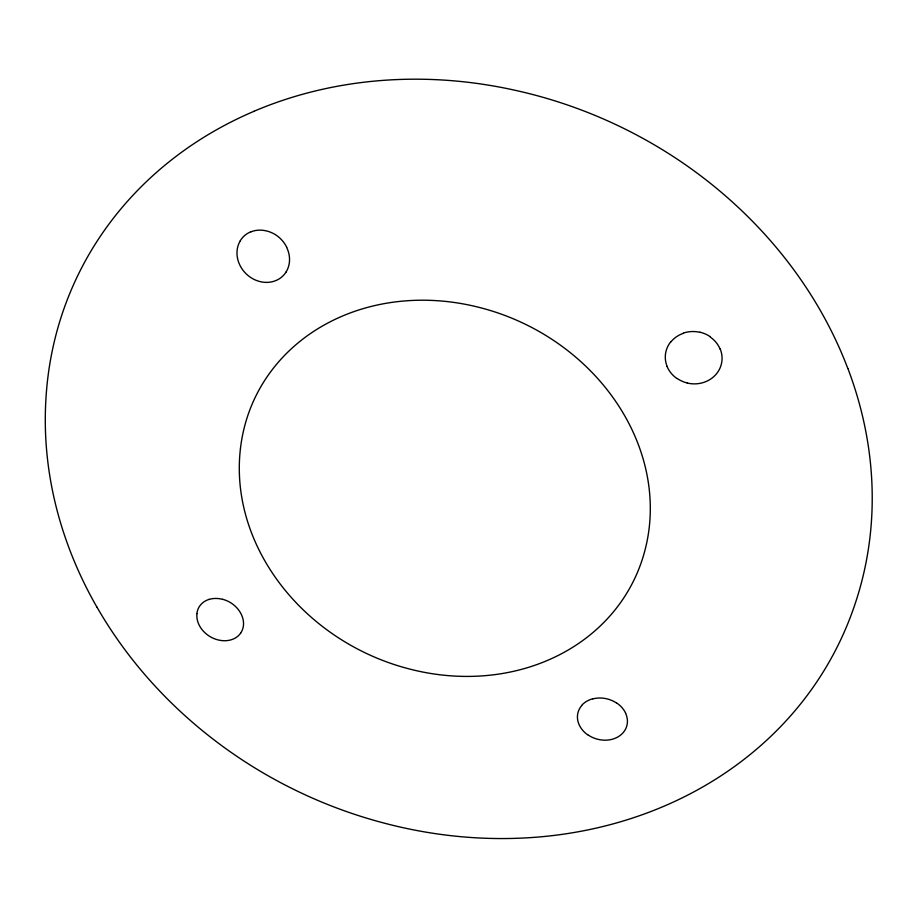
<?xml version="1.0" encoding="UTF-8"?>
<svg xmlns="http://www.w3.org/2000/svg" width="917" height="917" viewBox="0 0 917 917"><rect width="100%" height="100%" fill="white"/><g stroke="black" fill="none" stroke-linecap="round" stroke-linejoin="round"><path stroke-width="1.38" d="M581.733 705.574A25.206 20.655 15.5 0 0 579.338 725.164A25.389 20.804 15.5 0 0 588.129 735.147M581.653 705.402A25.389 20.804 15.5 0 1 592.749 698.777M616.694 702.984A25.389 20.804 15.5 0 1 625.646 713.162M625.612 713.311A25.206 20.655 15.5 0 1 622.918 732.924A25.389 20.804 15.5 0 1 611.799 739.389A25.206 20.655 15.5 0 1 588.393 735.159M592.829 698.892A25.195 20.655 15.5 0 1 616.591 703.052M196.949 613.714A24.461 19.738 30.8 0 0 199.642 626.036A24.644 19.887 30.8 0 0 208.938 635.905A24.461 19.738 30.8 0 0 217.765 639.837A24.461 19.738 30.8 0 0 231.13 639.814A24.644 19.887 30.8 0 0 240.655 633.154M196.891 613.633A24.461 19.738 30.8 0 1 199.597 606.194A24.644 19.887 30.8 0 1 209.065 599.386M208.996 599.431A24.461 19.738 30.8 0 1 222.499 599.317M240.586 633.2A24.461 19.738 30.8 0 0 240.839 613.462A24.644 19.887 30.8 0 0 231.508 603.26A24.461 19.738 30.8 0 0 222.567 599.271M667.221 366.605A28.312 26.02 8.4 0 1 670.545 342.075M676.941 378.526A28.519 26.203 8.3 0 1 667.117 366.582M699.969 332.195A28.519 26.203 8.3 0 1 710.388 336.78M687.418 383.019A28.312 26.02 8.3 0 1 677.239 378.526M687.234 383.042A28.324 26.02 8.3 0 0 703.683 382.423A28.519 26.203 8.3 0 0 716.544 373.746A28.312 26.02 8.3 0 0 721.289 364.427A28.312 26.02 8.3 0 0 720.246 349.068M670.694 342.144A28.324 26.02 8.3 0 1 683.417 333.307M710.343 337.124A28.324 26.02 8.3 0 1 720.143 349.205M683.371 333.089A28.312 26.02 8.3 0 1 700.026 332.344M240.277 240.827A27.682 24.461 43.5 0 0 237.125 250.261A27.693 24.472 43.4 0 0 240.048 265.54A27.888 24.644 43.4 0 0 250.375 277.278A27.693 24.472 43.4 0 0 260.245 281.645A27.693 24.472 43.4 0 0 275.295 280.808A27.888 24.644 43.5 0 0 286.127 271.971M250.96 231.818A27.682 24.461 43.5 0 1 266.182 230.866A27.693 24.472 43.5 0 1 276.292 235.245A27.888 24.644 43.4 0 1 286.734 247.269M240.288 240.713A27.888 24.644 43.4 0 1 251.063 231.657M286.654 247.395A27.693 24.472 43.4 0 1 286.058 272.017M96.904 607.1A420.662 367.43 25.4 0 1 45.873 399.881A420.811 367.706 25.4 0 1 85.934 259.809A423.803 370.262 25.2 0 1 254.02 111.301M96.938 607.088A424.009 370.606 25.3 0 0 244.209 761.213A420.571 367.27 25.3 0 0 380.704 822.182A420.594 367.327 25.2 0 0 598.87 827.489A423.963 370.525 25.4 0 0 780.482 726.757A420.765 367.602 25.2 0 0 855.905 601.414A420.914 367.877 25.2 0 0 847.858 368.439M847.812 368.462A423.757 370.181 25.3 0 0 687.372 166.08A421.018 368.049 25.3 0 0 515.056 90.279A420.983 367.992 25.4 0 0 254.009 111.255M240.483 448.298A209.282 181.898 25.3 0 0 261.505 554.785A210.864 183.32 25.3 0 0 336.86 636.788A209.248 181.841 25.3 0 0 408.856 668.837A209.271 181.875 25.3 0 0 522.587 669.066A210.864 183.308 25.3 0 0 612.052 613.519A209.305 181.933 25.2 0 0 645.281 549.008A209.34 182.002 25.3 0 0 634.908 436.114A210.807 183.217 25.3 0 0 556.218 342.201A209.374 182.047 25.3 0 0 475.373 306.473A209.351 182.025 25.3 0 0 350.982 312.674A210.818 183.24 25.3 0 0 264.887 380.119A209.328 181.967 25.4 0 0 240.483 448.298"/></g></svg>
